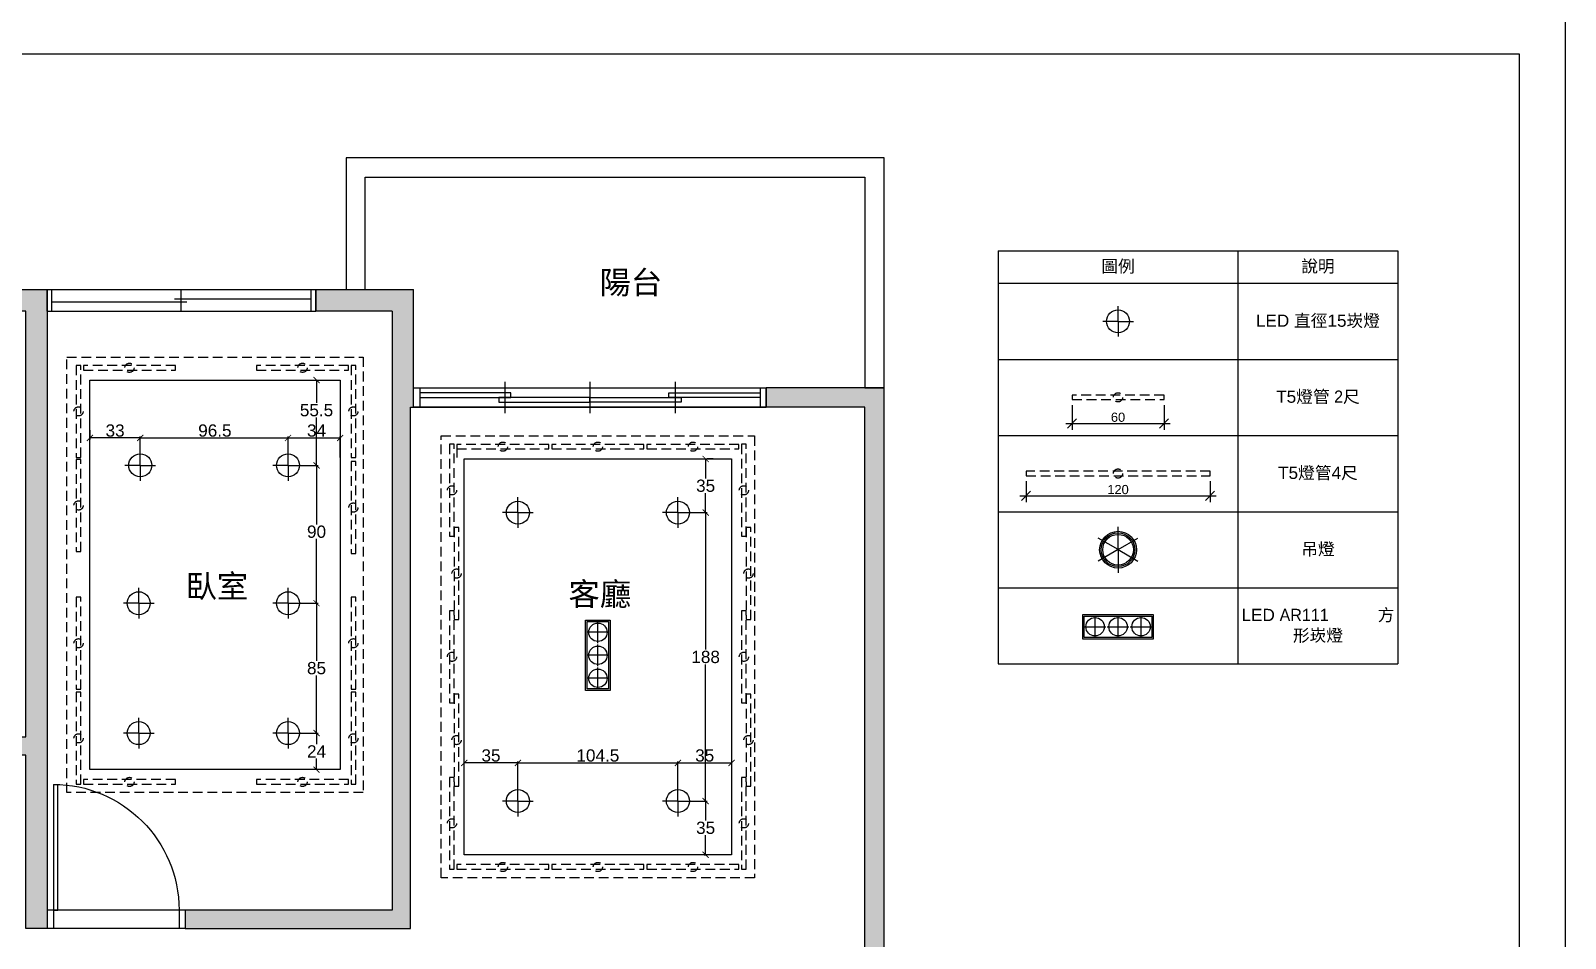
# Model space of a CAD drawing. Header units: millimetres. Extents: x -2628 to 3435, y -3699 to 2704.
# Drawn here: x 2377 to 3378, y -1930 to -1338 of the extents above; entities that cross this region are included whole.
import ezdxf

# ---------------------------------------------------------------- set-up
doc = ezdxf.new("R2010")
doc.units = ezdxf.units.MM
doc.header["$PDMODE"] = 35
doc.linetypes.add('HIDDEN', pattern=[9.525, 6.35, -3.175])
for name, color, linetype in [('03-結構牆', 253, 'Continuous'), ('04-門線', 94, 'Continuous'), ('05-窗線', 150, 'Continuous'), ('08-文字', 7, 'Continuous'), ('10-標註', 140, 'Continuous'), ('11-填充', 8, 'Continuous'), ('12-天花板', 120, 'Continuous'), ('14-燈具', 40, 'Continuous'), ('圖框', 255, 'Continuous')]:
    doc.layers.add(name, color=color, linetype=linetype)
doc.layers.add('不出圖', color=235, linetype='Continuous', plot=False)
doc.styles.get("Standard").update_dxf_attribs({"font": 'arial.ttf'})
doc.dimstyles.new('1倍', dxfattribs={"dimtxt": 6, "dimasz": 6, "dimexe": 4, "dimexo": 3.5, "dimgap": 1, "dimtad": 1, "dimdec": 1, "dimtxsty": 'Standard', "dimblk": 'OBLIQUE', "dimcen": 0.09, "dimdle": 4, "dimclrd": 140, "dimclre": 140, "dimclrt": 140, "dimadec": 0, "dimazin": 0, "dimtfac": 1, "dimtdec": 1, "dimtmove": 0, "dimatfit": 3, "dimfxl": 1, "dimarcsym": 1})
doc.dimstyles.new('ISO-40', dxfattribs={"dimscale": 0, "dimtxt": 8, "dimasz": 4, "dimexe": 1, "dimexo": 5, "dimgap": 0.68, "dimtad": 1, "dimtih": 1, "dimtoh": 1, "dimdec": 1, "dimrnd": 0.5, "dimdsep": 46, "dimtxsty": 'Standard', "dimblk": 'ARCHTICK', "dimcen": 2.5, "dimadec": 0, "dimazin": 0, "dimtfac": 1, "dimtdec": 1, "dimtmove": 1, "dimatfit": 3, "dimldrblk": 'ARCHTICK', "dimfxl": 15, "dimarcsym": 0})

# ---------------------------------------------------------------- blocks, each defined once
blk = doc.blocks.new('窗230')
at = {"layer": '05-窗線'}
for p, q in [((4, 12.5), (4, 0)), ((226, 12.5), (226, 0)), ((230, 12.5), (230, 0)), ((0, 0), (230, 0))]:
    blk.add_line(p, q, dxfattribs=at)
at = {"layer": '05-窗線', "color": 4}
for p, q in [((59.5, 16.5), (59.5, -4)), ((115, 16.5), (115, -4)), ((170.5, 16.5), (170.5, -4))]:
    blk.add_line(p, q, dxfattribs=at)
at = {"layer": '05-窗線'}
blk.add_lwpolyline([(0, 12.5), (230, 12.5), (230, 0), (0, 0)], close=True, dxfattribs=at)
at = {"layer": '05-窗線', "color": 4}
for points in [[(4, 6.25), (63.5, 6.25), (63.5, 9.25), (4, 9.25), (4, 6.25)], [(55.5, 3.25), (115, 3.25), (115, 6.25), (55.5, 6.25), (55.5, 3.25)], [(174.5, 3.25), (115, 3.25), (115, 6.25), (174.5, 6.25), (174.5, 3.25)], [(226, 6.25), (166.5, 6.25), (166.5, 9.25), (226, 9.25), (226, 6.25)]]:
    blk.add_lwpolyline(points, dxfattribs=at)
blk = doc.blocks.new('*U57')
at = {"layer": '14-燈具'}
blk.add_line((0, -5), (0, 5), dxfattribs=at)
blk = doc.blocks.new('*U58')
at = {"layer": '14-燈具', "color": 0, "linetype": 'ByBlock', "lineweight": -2, "transparency": 16777216}
blk.add_blockref('*U57', (3428.2, 265.7), dxfattribs=at)
for p, rotation in [((3423.2, 260.7), 90), ((3428.2, 255.7), 180), ((3433.2, 260.7), 270)]:
    blk.add_blockref('*U57', p, dxfattribs=dict(at, rotation=rotation))
blk = doc.blocks.new('燈_崁燈直徑15')
at = {"layer": '14-燈具'}
blk.add_circle((0, 0), 7.5, dxfattribs=at)
blk.add_blockref('*U58', (-3428.2, -260.7), dxfattribs=at)
blk = doc.blocks.new('燈_t5燈管2尺')
at = {"layer": '14-燈具', "linetype": 'HIDDEN'}
blk.add_lwpolyline([(-30, -1.5), (30, -1.5), (30, 1.5), (-30, 1.5)], close=True, dxfattribs=at)
blk.add_circle((0, 0), 3, dxfattribs=at)
blk = doc.blocks.new('門_右')
at = {"layer": '04-門線'}
for p, q in [((-90, 12), (0, 12)), ((-90, 12), (-90, 0)), ((-86, 12), (-86, 0)), ((-4, 12), (-4, 0)), ((0, 12), (0, 0)), ((-90, 0), (0, 0))]:
    blk.add_line(p, q, dxfattribs=at)
blk.add_lwpolyline([(-4, 94), (-4, 12), (-7, 12), (-7, 93.9)], dxfattribs=at)
blk.add_arc((-4, 12), 82, 90, 180, dxfattribs=at)
blk = doc.blocks.new('燈_LEDAR111方形崁燈')
at = {"layer": '14-燈具'}
for p, q in [((0, 22), (0, 8)), ((-7, 15), (7, 15)), ((-7, 0), (7, 0)), ((0, 7), (0, -7)), ((0, -8), (0, -22)), ((-7, -15), (7, -15))]:
    blk.add_line(p, q, dxfattribs=at)
for points in [[(-8, 23), (8, 23), (8, -23), (-8, -23)], [(-7, 22), (7, 22), (7, -22), (-7, -22)]]:
    blk.add_lwpolyline(points, close=True, dxfattribs=at)
for centre in [(0, 15), (0, 0), (0, -15)]:
    blk.add_circle(centre, 6, dxfattribs=at)
blk = doc.blocks.new('窗2片')
at = {"layer": '05-窗線'}
for p, q in [((0, 0), (0, -175.2)), ((0, 0), (14, 0)), ((14, 0), (14, -175.2)), ((0, -3), (14, -3)), ((6, -3), (6, -91.1)), ((14, -87.1), (0, -87.1)), ((8, -83.1), (8, -172.2)), ((0, -172.2), (14, -172.2)), ((0, -175.2), (14, -175.2))]:
    blk.add_line(p, q, dxfattribs=at)
blk = doc.blocks.new('燈_t5燈管4尺')
at = {"layer": '14-燈具', "linetype": 'HIDDEN'}
blk.add_lwpolyline([(-60, -1.5), (60, -1.5), (60, 1.5), (-60, 1.5)], close=True, dxfattribs=at)
blk.add_circle((0, 0), 3, dxfattribs=at)
blk = doc.blocks.new('*U84')
at = {"layer": '14-燈具'}
blk.add_line((0, -7.5), (0, 7.5), dxfattribs=at)
blk = doc.blocks.new('*U85')
at = {"layer": '14-燈具', "color": 0, "linetype": 'ByBlock', "lineweight": -2, "transparency": 16777216}
blk.add_blockref('*U84', (3961, 134.4), dxfattribs=at)
for p, rotation in [((3954.5, 130.7), 59.99999999999999), ((3967.5, 130.7), 299.9999999999999), ((3954.5, 123.2), 120), ((3961, 119.4), 180), ((3967.5, 123.2), 240)]:
    blk.add_blockref('*U84', p, dxfattribs=dict(at, rotation=rotation))
blk = doc.blocks.new('吊燈')
at = {"layer": '14-燈具'}
for radius in [12, 11, 10]:
    blk.add_circle((0, 0), radius, dxfattribs=at)
blk.add_blockref('*U85', (-3961, -126.9), dxfattribs=at)
blk = doc.blocks.new('*T302')
at = {"layer": '08-文字', "color": 0, "linetype": 'ByBlock', "lineweight": -2, "transparency": 16777216}
for p, q in [((0, 0), (260.7, 0)), ((0, 0), (0, -269.6)), ((156.3, 0), (156.3, -269.6)), ((260.7, 0), (260.7, -269.6)), ((0, -21.2), (260.7, -21.2)), ((0, -70.9), (260.7, -70.9)), ((0, -120.6), (260.7, -120.6)), ((0, -170.3), (260.7, -170.3)), ((0, -219.9), (260.7, -219.9)), ((0, -269.6), (260.7, -269.6))]:
    blk.add_line(p, q, dxfattribs=at)
at = {"layer": '08-文字', "color": 0, "transparency": 16777216}
for name, p in [('燈_崁燈直徑15', (78.1, -46.1)), ('燈_t5燈管2尺', (78.1, -95.7)), ('燈_t5燈管4尺', (78.1, -145.4)), ('吊燈', (78.1, -195.1))]:
    blk.add_blockref(name, p, dxfattribs=at)
at = {"layer": '08-文字', "color": 0, "transparency": 16777216, "rotation": 90}
blk.add_blockref('燈_LEDAR111方形崁燈', (78.1, -245.4), dxfattribs=at)
at = {"layer": '08-文字', "color": 0, "transparency": 16777216, "char_height": 8, "attachment_point": 5}
for s, insert, width in [('{\\fPMingLiU|b0|i0|c136|p18;圖例}', (78.1, -10.6), 153.266), ('{\\fPMingLiU|b0|i0|c136|p18;說明}', (208.5, -10.6), 101.386), ('LED{\\fArial|b0|i0|c136|p34; \\fPMingLiU|b0|i0|c136|p18;直徑}15{\\fPMingLiU|b0|i0|c136|p18;崁燈}', (208.5, -46.1), 101.386), ('T5{\\fPMingLiU|b0|i0|c136|p18;燈管 2尺}', (208.5, -95.7), 101.386), ('T5{\\fPMingLiU|b0|i0|c136|p18;燈管}4{\\fPMingLiU|b0|i0|c136|p18;尺}', (208.5, -145.4), 101.386), ('{\\fPMingLiU|b0|i0|c136|p18;吊燈}', (208.5, -195.1), 101.386), ('LED{\\fArial|b0|i0|c136|p34; \\fPMingLiU|b0|i0|c136|p18;AR111           方形崁燈}', (208.5, -244.8), 101.386)]:
    blk.add_mtext(s, dxfattribs=dict(at, insert=insert, width=width))
blk = doc.blocks.new('_Oblique')
at = {"color": 0, "linetype": 'ByBlock', "lineweight": -2}
blk.add_line((-0.5, -0.5), (0.5, 0.5), dxfattribs=at)
blk = doc.blocks.new('*D303')
at = {"layer": '08-文字', "color": 140, "lineweight": -2, "transparency": 16777216}
for p, q in [((3056.3, -1582.2), (3056.3, -1598.3)), ((3116.3, -1582.2), (3116.3, -1598.3)), ((3052.3, -1594.3), (3120.3, -1594.3))]:
    blk.add_line(p, q, dxfattribs=at)
at = {"layer": 'Defpoints', "color": 0, "transparency": 16777216}
for p in [(3056.3, -1578.7), (3116.3, -1578.7), (3116.3, -1594.3)]:
    blk.add_point(p, dxfattribs=at)
at = {"layer": '08-文字', "color": 140, "lineweight": -2, "transparency": 16777216, "xscale": 6, "yscale": 6, "zscale": 6, "rotation": 180}
blk.add_blockref('_Oblique', (3056.3, -1594.3), dxfattribs=at)
at = {"layer": '08-文字', "color": 140, "lineweight": -2, "transparency": 16777216, "xscale": 6, "yscale": 6, "zscale": 6}
blk.add_blockref('_Oblique', (3116.3, -1594.3), dxfattribs=at)
at = {"layer": '08-文字', "color": 140, "transparency": 16777216, "insert": (3086.3, -1590.2), "char_height": 6, "attachment_point": 5}
blk.add_mtext('60', dxfattribs=at)
blk = doc.blocks.new('*D304')
at = {"layer": '08-文字', "color": 140, "lineweight": -2, "transparency": 16777216}
for p, q in [((3022.3, -1641.5), (3150.3, -1641.5)), ((3026.3, -1631.9), (3026.3, -1645.5)), ((3146.3, -1631.9), (3146.3, -1645.5))]:
    blk.add_line(p, q, dxfattribs=at)
at = {"layer": 'Defpoints', "color": 0, "transparency": 16777216}
for p in [(3026.3, -1628.4), (3146.3, -1628.4), (3146.3, -1641.5)]:
    blk.add_point(p, dxfattribs=at)
at = {"layer": '08-文字', "color": 140, "lineweight": -2, "transparency": 16777216, "xscale": 6, "yscale": 6, "zscale": 6, "rotation": 180}
blk.add_blockref('_Oblique', (3026.3, -1641.5), dxfattribs=at)
at = {"layer": '08-文字', "color": 140, "lineweight": -2, "transparency": 16777216, "xscale": 6, "yscale": 6, "zscale": 6}
blk.add_blockref('_Oblique', (3146.3, -1641.5), dxfattribs=at)
at = {"layer": '08-文字', "color": 140, "transparency": 16777216, "insert": (3086.3, -1637.4), "char_height": 6, "attachment_point": 5}
blk.add_mtext('120', dxfattribs=at)
blk = doc.blocks.new('_ArchTick')
at = {"color": 0, "linetype": 'ByBlock', "const_width": 0.15}
blk.add_lwpolyline([(-0.5, -0.5), (0.5, 0.5)], dxfattribs=at)
blk = doc.blocks.new('*D315')
at = {"layer": '10-標註', "color": 0, "lineweight": -2, "transparency": 16777216}
for p, q in [((2448.5, -1616.6), (2448.5, -1602.7)), ((2448.5, -1603.7), (2544.9, -1603.7)), ((2544.9, -1616.6), (2544.9, -1602.7))]:
    blk.add_line(p, q, dxfattribs=at)
at = {"layer": 'Defpoints', "color": 0, "transparency": 16777216}
for p in [(2544.9, -1603.7), (2448.5, -1621.6), (2544.9, -1621.6)]:
    blk.add_point(p, dxfattribs=at)
at = {"layer": '10-標註', "color": 0, "lineweight": -2, "transparency": 16777216, "xscale": 4, "yscale": 4, "zscale": 4, "rotation": 180}
blk.add_blockref('_ArchTick', (2448.5, -1603.7), dxfattribs=at)
at = {"layer": '10-標註', "color": 0, "lineweight": -2, "transparency": 16777216, "xscale": 4, "yscale": 4, "zscale": 4}
blk.add_blockref('_ArchTick', (2544.9, -1603.7), dxfattribs=at)
at = {"layer": '10-標註', "color": 0, "transparency": 16777216, "insert": (2497.2, -1598.9), "char_height": 8, "attachment_point": 5}
blk.add_mtext('96.5', dxfattribs=at)
blk = doc.blocks.new('*D316')
at = {"layer": '10-標註', "color": 0, "lineweight": -2, "transparency": 16777216}
for p, q in [((2549.9, -1621.6), (2564.5, -1621.6)), ((2563.5, -1621.6), (2563.5, -1660.1)), ((2563.5, -1711.5), (2563.5, -1669.6)), ((2549.9, -1711.5), (2564.5, -1711.5))]:
    blk.add_line(p, q, dxfattribs=at)
at = {"layer": 'Defpoints', "color": 0, "transparency": 16777216}
for p in [(2544.9, -1621.6), (2544.9, -1711.5), (2563.5, -1711.5)]:
    blk.add_point(p, dxfattribs=at)
at = {"layer": '10-標註', "color": 0, "lineweight": -2, "transparency": 16777216, "xscale": 4, "yscale": 4, "zscale": 4}
for p, rotation in [((2563.5, -1621.6), 90), ((2563.5, -1711.5), 270)]:
    blk.add_blockref('_ArchTick', p, dxfattribs=dict(at, rotation=rotation))
at = {"layer": '10-標註', "color": 0, "transparency": 16777216, "insert": (2563.5, -1664.9), "char_height": 8, "attachment_point": 5}
blk.add_mtext('90', dxfattribs=at)
blk = doc.blocks.new('*D317')
at = {"layer": '10-標註', "color": 0, "lineweight": -2, "transparency": 16777216}
for p, q in [((2549.9, -1711.5), (2564.5, -1711.5)), ((2563.5, -1711.5), (2563.5, -1749.2)), ((2563.5, -1796.3), (2563.5, -1758.7)), ((2549.9, -1796.3), (2564.5, -1796.3))]:
    blk.add_line(p, q, dxfattribs=at)
at = {"layer": 'Defpoints', "color": 0, "transparency": 16777216}
for p in [(2544.9, -1711.5), (2544.9, -1796.3), (2563.5, -1796.3)]:
    blk.add_point(p, dxfattribs=at)
at = {"layer": '10-標註', "color": 0, "lineweight": -2, "transparency": 16777216, "xscale": 4, "yscale": 4, "zscale": 4}
for p, rotation in [((2563.5, -1711.5), 90), ((2563.5, -1796.3), 270)]:
    blk.add_blockref('_ArchTick', p, dxfattribs=dict(at, rotation=rotation))
at = {"layer": '10-標註', "color": 0, "transparency": 16777216, "insert": (2563.5, -1753.9), "char_height": 8, "attachment_point": 5}
blk.add_mtext('85', dxfattribs=at)
blk = doc.blocks.new('*D325')
at = {"layer": '10-標註', "color": 0, "lineweight": -2, "transparency": 16777216}
for p, q in [((2804.2, -1652.4), (2818.3, -1652.4)), ((2817.3, -1652.4), (2817.3, -1741.8)), ((2817.3, -1840.6), (2817.3, -1751.4)), ((2804.2, -1840.6), (2818.3, -1840.6))]:
    blk.add_line(p, q, dxfattribs=at)
at = {"layer": 'Defpoints', "color": 0, "transparency": 16777216}
for p in [(2799.2, -1652.4), (2817.3, -1652.4), (2799.2, -1840.6)]:
    blk.add_point(p, dxfattribs=at)
at = {"layer": '10-標註', "color": 0, "lineweight": -2, "transparency": 16777216, "xscale": 4, "yscale": 4, "zscale": 4}
for p, rotation in [((2817.3, -1652.4), 90), ((2817.3, -1840.6), 270)]:
    blk.add_blockref('_ArchTick', p, dxfattribs=dict(at, rotation=rotation))
at = {"layer": '10-標註', "color": 0, "transparency": 16777216, "insert": (2817.3, -1746.6), "char_height": 8, "attachment_point": 5}
blk.add_mtext('188', dxfattribs=at)
blk = doc.blocks.new('*D331')
at = {"layer": '10-標註', "color": 0, "lineweight": -2, "transparency": 16777216}
for p, q in [((2549.9, -1796.3), (2564.5, -1796.3)), ((2563.5, -1796.3), (2563.5, -1803.5)), ((2563.5, -1820.1), (2563.5, -1812.9)), ((2566, -1820.1), (2564.5, -1820.1))]:
    blk.add_line(p, q, dxfattribs=at)
at = {"layer": 'Defpoints', "color": 0, "transparency": 16777216}
for p in [(2544.9, -1796.3), (2561, -1820.1), (2563.5, -1820.1)]:
    blk.add_point(p, dxfattribs=at)
at = {"layer": '10-標註', "color": 0, "lineweight": -2, "transparency": 16777216, "xscale": 4, "yscale": 4, "zscale": 4}
for p, rotation in [((2563.5, -1796.3), 90), ((2563.5, -1820.1), 270)]:
    blk.add_blockref('_ArchTick', p, dxfattribs=dict(at, rotation=rotation))
at = {"layer": '10-標註', "color": 0, "transparency": 16777216, "insert": (2563.5, -1808.2), "char_height": 8, "attachment_point": 5}
blk.add_mtext('24', dxfattribs=at)
blk = doc.blocks.new('*D332')
at = {"layer": '10-標註', "color": 0, "lineweight": -2, "transparency": 16777216}
for p, q in [((2549.9, -1565.9), (2564.5, -1565.9)), ((2563.5, -1565.9), (2563.5, -1580.8)), ((2563.5, -1621.6), (2563.5, -1590.3)), ((2549.9, -1621.6), (2564.5, -1621.6))]:
    blk.add_line(p, q, dxfattribs=at)
at = {"layer": 'Defpoints', "color": 0, "transparency": 16777216}
for p in [(2544.9, -1565.9), (2563.5, -1565.9), (2544.9, -1621.6)]:
    blk.add_point(p, dxfattribs=at)
at = {"layer": '10-標註', "color": 0, "lineweight": -2, "transparency": 16777216, "xscale": 4, "yscale": 4, "zscale": 4}
for p, rotation in [((2563.5, -1565.9), 90), ((2563.5, -1621.6), 270)]:
    blk.add_blockref('_ArchTick', p, dxfattribs=dict(at, rotation=rotation))
at = {"layer": '10-標註', "color": 0, "transparency": 16777216, "insert": (2563.5, -1585.6), "char_height": 8, "attachment_point": 5}
blk.add_mtext('55.5', dxfattribs=at)
blk = doc.blocks.new('*D333')
at = {"layer": '10-標註', "color": 0, "lineweight": -2, "transparency": 16777216}
for p, q in [((2544.9, -1616.6), (2544.9, -1602.7)), ((2544.9, -1603.7), (2578.9, -1603.7)), ((2578.9, -1616.5), (2578.9, -1602.7))]:
    blk.add_line(p, q, dxfattribs=at)
at = {"layer": 'Defpoints', "color": 0, "transparency": 16777216}
for p in [(2578.9, -1603.7), (2544.9, -1621.6), (2578.9, -1621.5)]:
    blk.add_point(p, dxfattribs=at)
at = {"layer": '10-標註', "color": 0, "lineweight": -2, "transparency": 16777216, "xscale": 4, "yscale": 4, "zscale": 4, "rotation": 180}
blk.add_blockref('_ArchTick', (2544.9, -1603.7), dxfattribs=at)
at = {"layer": '10-標註', "color": 0, "lineweight": -2, "transparency": 16777216, "xscale": 4, "yscale": 4, "zscale": 4}
blk.add_blockref('_ArchTick', (2578.9, -1603.7), dxfattribs=at)
at = {"layer": '10-標註', "color": 0, "transparency": 16777216, "insert": (2563.5, -1598.9), "char_height": 8, "attachment_point": 5}
blk.add_mtext('34', dxfattribs=at)
blk = doc.blocks.new('*D334')
at = {"layer": '10-標註', "color": 0, "lineweight": -2, "transparency": 16777216}
for p, q in [((2415.7, -1598.7), (2415.7, -1604.7)), ((2448.5, -1603.7), (2415.7, -1603.7)), ((2448.5, -1616.6), (2448.5, -1602.7))]:
    blk.add_line(p, q, dxfattribs=at)
at = {"layer": 'Defpoints', "color": 0, "transparency": 16777216}
for p in [(2415.7, -1593.7), (2415.7, -1603.7), (2448.5, -1621.6)]:
    blk.add_point(p, dxfattribs=at)
at = {"layer": '10-標註', "color": 0, "lineweight": -2, "transparency": 16777216, "xscale": 4, "yscale": 4, "zscale": 4, "rotation": 180}
blk.add_blockref('_ArchTick', (2415.7, -1603.7), dxfattribs=at)
at = {"layer": '10-標註', "color": 0, "lineweight": -2, "transparency": 16777216, "xscale": 4, "yscale": 4, "zscale": 4}
blk.add_blockref('_ArchTick', (2448.5, -1603.7), dxfattribs=at)
at = {"layer": '10-標註', "color": 0, "transparency": 16777216, "insert": (2432.1, -1598.9), "char_height": 8, "attachment_point": 5}
blk.add_mtext('33', dxfattribs=at)
blk = doc.blocks.new('*D342')
at = {"layer": '10-標註', "color": 0, "lineweight": -2, "transparency": 16777216}
for p, q in [((2817.3, -1617.4), (2817.3, -1630.1)), ((2822.3, -1617.4), (2818.3, -1617.4)), ((2817.3, -1652.4), (2817.3, -1639.7)), ((2804.2, -1652.4), (2818.3, -1652.4))]:
    blk.add_line(p, q, dxfattribs=at)
at = {"layer": 'Defpoints', "color": 0, "transparency": 16777216}
for p in [(2817.3, -1617.4), (2817.3, -1617.4), (2799.2, -1652.4)]:
    blk.add_point(p, dxfattribs=at)
at = {"layer": '10-標註', "color": 0, "lineweight": -2, "transparency": 16777216, "xscale": 4, "yscale": 4, "zscale": 4}
for p, rotation in [((2817.3, -1617.4), 90), ((2817.3, -1652.4), 270)]:
    blk.add_blockref('_ArchTick', p, dxfattribs=dict(at, rotation=rotation))
at = {"layer": '10-標註', "color": 0, "transparency": 16777216, "insert": (2817.3, -1634.9), "char_height": 8, "attachment_point": 5}
blk.add_mtext('35', dxfattribs=at)
blk = doc.blocks.new('*D343')
at = {"layer": '10-標註', "color": 0, "lineweight": -2, "transparency": 16777216}
for p, q in [((2804.2, -1840.6), (2818.3, -1840.6)), ((2817.3, -1840.6), (2817.3, -1853.3)), ((2817.3, -1875.6), (2817.3, -1862.9)), ((2816.3, -1875.6), (2818.3, -1875.6))]:
    blk.add_line(p, q, dxfattribs=at)
at = {"layer": 'Defpoints', "color": 0, "transparency": 16777216}
for p in [(2799.2, -1840.6), (2811.3, -1875.6), (2817.3, -1875.6)]:
    blk.add_point(p, dxfattribs=at)
at = {"layer": '10-標註', "color": 0, "lineweight": -2, "transparency": 16777216, "xscale": 4, "yscale": 4, "zscale": 4}
for p, rotation in [((2817.3, -1840.6), 90), ((2817.3, -1875.6), 270)]:
    blk.add_blockref('_ArchTick', p, dxfattribs=dict(at, rotation=rotation))
at = {"layer": '10-標註', "color": 0, "transparency": 16777216, "insert": (2817.3, -1858.1), "char_height": 8, "attachment_point": 5}
blk.add_mtext('35', dxfattribs=at)
blk = doc.blocks.new('*D344')
at = {"layer": '10-標註', "color": 0, "lineweight": -2, "transparency": 16777216}
for p, q in [((2694.8, -1835.6), (2694.8, -1814.7)), ((2694.8, -1815.7), (2799.2, -1815.7)), ((2799.2, -1835.6), (2799.2, -1814.7))]:
    blk.add_line(p, q, dxfattribs=at)
at = {"layer": 'Defpoints', "color": 0, "transparency": 16777216}
for p in [(2799.2, -1815.7), (2694.8, -1840.6), (2799.2, -1840.6)]:
    blk.add_point(p, dxfattribs=at)
at = {"layer": '10-標註', "color": 0, "lineweight": -2, "transparency": 16777216, "xscale": 4, "yscale": 4, "zscale": 4, "rotation": 180}
blk.add_blockref('_ArchTick', (2694.8, -1815.7), dxfattribs=at)
at = {"layer": '10-標註', "color": 0, "lineweight": -2, "transparency": 16777216, "xscale": 4, "yscale": 4, "zscale": 4}
blk.add_blockref('_ArchTick', (2799.2, -1815.7), dxfattribs=at)
at = {"layer": '10-標註', "color": 0, "transparency": 16777216, "insert": (2747, -1810.9), "char_height": 8, "attachment_point": 5}
blk.add_mtext('104.5', dxfattribs=at)
blk = doc.blocks.new('*D345')
at = {"layer": '10-標註', "color": 0, "lineweight": -2, "transparency": 16777216}
for p, q in [((2834.2, -1810.7), (2834.2, -1814.7)), ((2799.2, -1835.6), (2799.2, -1814.7)), ((2799.2, -1815.7), (2834.2, -1815.7))]:
    blk.add_line(p, q, dxfattribs=at)
at = {"layer": 'Defpoints', "color": 0, "transparency": 16777216}
for p in [(2834.2, -1815.7), (2834.2, -1815.7), (2799.2, -1840.6)]:
    blk.add_point(p, dxfattribs=at)
at = {"layer": '10-標註', "color": 0, "lineweight": -2, "transparency": 16777216, "xscale": 4, "yscale": 4, "zscale": 4, "rotation": 180}
blk.add_blockref('_ArchTick', (2799.2, -1815.7), dxfattribs=at)
at = {"layer": '10-標註', "color": 0, "lineweight": -2, "transparency": 16777216, "xscale": 4, "yscale": 4, "zscale": 4}
blk.add_blockref('_ArchTick', (2834.2, -1815.7), dxfattribs=at)
at = {"layer": '10-標註', "color": 0, "transparency": 16777216, "insert": (2816.7, -1810.9), "char_height": 8, "attachment_point": 5}
blk.add_mtext('35', dxfattribs=at)
blk = doc.blocks.new('*D346')
at = {"layer": '10-標註', "color": 0, "lineweight": -2, "transparency": 16777216}
for p, q in [((2659.8, -1820.1), (2659.8, -1814.7)), ((2694.8, -1815.7), (2659.8, -1815.7)), ((2694.8, -1835.6), (2694.8, -1814.7))]:
    blk.add_line(p, q, dxfattribs=at)
at = {"layer": 'Defpoints', "color": 0, "transparency": 16777216}
for p in [(2659.8, -1815.7), (2659.8, -1825.1), (2694.8, -1840.6)]:
    blk.add_point(p, dxfattribs=at)
at = {"layer": '10-標註', "color": 0, "lineweight": -2, "transparency": 16777216, "xscale": 4, "yscale": 4, "zscale": 4, "rotation": 180}
blk.add_blockref('_ArchTick', (2659.8, -1815.7), dxfattribs=at)
at = {"layer": '10-標註', "color": 0, "lineweight": -2, "transparency": 16777216, "xscale": 4, "yscale": 4, "zscale": 4}
blk.add_blockref('_ArchTick', (2694.8, -1815.7), dxfattribs=at)
at = {"layer": '10-標註', "color": 0, "transparency": 16777216, "insert": (2677.3, -1810.9), "char_height": 8, "attachment_point": 5}
blk.add_mtext('35', dxfattribs=at)

msp = doc.modelspace()

# ---------------------------------------------------------------- hatches: boundary and pattern name
at = {"layer": '11-填充'}
h = msp.add_hatch(color=8, dxfattribs=at)
h.dxf.hatch_style = 1
h.paths.add_polyline_path([(2180.89, -2173.71), (1954.53, -2173.71), (1954.53, -2131.91), (1940.53, -2131.91), (1940.53, -2187.71), (2180.89, -2187.71)])
h.paths.add_polyline_path([(2387.83, -1565.91), (2373.83, -1565.91), (2373.83, -1798.71), (2306.43, -1798.71), (2306.43, -1810.71), (2373.83, -1810.71), (2373.83, -1911.71), (2373.83, -1923.71), (2387.83, -1923.71)])
h.paths.add_polyline_path([(2624.83, -1583.51), (2626.83, -1583.51), (2626.83, -1571.01), (2626.83, -1506.91), (2595.33, -1506.91), (2582.83, -1506.91), (2563.03, -1506.91), (2563.03, -1520.91), (2612.83, -1520.91), (2612.83, -1911.71), (2477.83, -1911.71), (2477.83, -1923.71), (2624.83, -1923.71), (2624.83, -1888.51)])
h.paths.add_polyline_path([(2933.73, -1571.01), (2921.23, -1571.01), (2856.83, -1571.01), (2856.83, -1583.51), (2921.23, -1583.51), (2921.23, -1586.01), (2921.23, -1659.01), (2921.23, -1732.01), (2921.23, -1810.01), (2921.23, -1888.51), (2921.23, -1958.51), (2906.03, -1958.51), (2906.03, -2222.51), (2933.73, -2222.51)])
h.paths.add_polyline_path([(2933.73, -2315.81), (2919.73, -2315.81), (2858.63, -2315.81), (2858.63, -2348.01), (2519.03, -2348.01), (2519.03, -2277.51), (2507.03, -2277.51), (2507.03, -2360.01), (2933.73, -2360.01)])
h.paths.add_polyline_path([(2387.83, -1506.91), (2174.03, -1506.91), (2174.03, -1520.91), (2217.43, -1520.91), (2217.43, -1565.91), (2231.43, -1565.91), (2231.43, -1520.91), (2373.83, -1520.91), (2373.83, -1565.91), (2387.83, -1565.91)])
h.paths.add_polyline_path([(2231.43, -1565.91), (2217.43, -1565.91), (2217.43, -1810.71), (2231.43, -1810.71), (2231.43, -1798.71)])

# ---------------------------------------------------------------- linework, layer by layer
at = {"layer": '03-結構牆'}
for p, q in [((2563.03, -1506.91), (2582.83, -1506.91)), ((2563.03, -1506.91), (2563.03, -1520.91)), ((2582.83, -1506.91), (2595.33, -1506.91)), ((2595.33, -1506.91), (2626.83, -1506.91)), ((2612.83, -1520.91), (2563.03, -1520.91)), ((2612.83, -1520.91), (2612.83, -1911.71)), ((2933.73, -1571.01), (2856.83, -1571.01)), ((2856.83, -1583.51), (2856.83, -1571.01)), ((2921.23, -1571.01), (2933.73, -1571.01)), ((2933.73, -2222.51), (2933.73, -1571.01)), ((2624.83, -1888.51), (2624.83, -1583.51)), ((2921.23, -1583.51), (2869.23, -1583.51)), ((2612.83, -1911.71), (2477.83, -1911.71)), ((2477.83, -1911.71), (2477.83, -1923.71)), ((2477.83, -1923.71), (2387.83, -1923.71)), ((2477.83, -1923.71), (2624.83, -1923.71))]:
    msp.add_line(p, q, dxfattribs=at)
for points in [[(2933.73, -1571.01), (2933.73, -1421.01), (2612.83, -1421.01), (2582.83, -1421.01), (2582.83, -1506.91)], [(2595.33, -1506.91), (2595.33, -1433.51), (2612.83, -1433.51), (2921.23, -1433.51), (2921.23, -1571.01)], [(2624.83, -1923.71), (2624.83, -1888.51), (2624.83, -1583.51), (2626.83, -1583.51), (2626.83, -1571.01), (2626.83, -1506.91)], [(2906.03, -2222.51), (2906.03, -1958.51), (2906.03, -1958.51), (2921.23, -1958.51), (2921.23, -1888.51), (2921.23, -1810.01), (2921.23, -1732.01), (2921.23, -1659.01), (2921.23, -1586.01), (2921.23, -1583.51), (2856.83, -1583.51)]]:
    msp.add_lwpolyline(points, dxfattribs=at)
msp.add_lwpolyline([(2387.83, -1506.91), (2387.83, -1923.71), (2373.83, -1923.71), (2373.83, -1911.71), (2373.83, -1911.71), (2373.83, -1810.71), (2306.43, -1810.71), (2306.43, -1798.71), (2373.83, -1798.71), (2373.83, -1520.91), (2231.43, -1520.91), (2231.43, -1798.71), (2231.43, -1810.71), (2217.43, -1810.71), (2217.43, -1520.91), (2174.03, -1520.91), (2174.03, -1506.91)], close=True, dxfattribs=at)
at = {"layer": '12-天花板', "linetype": 'HIDDEN'}
for points in [[(2593.94, -1835.11), (2400.66, -1835.11), (2400.66, -1550.91), (2593.94, -1550.91)], [(2644.83, -1602.39), (2849.23, -1602.39), (2849.23, -1890.59), (2644.83, -1890.59)]]:
    msp.add_lwpolyline(points, close=True, dxfattribs=at)
at = {"layer": '12-天花板'}
for points in [[(2578.94, -1820.11), (2415.66, -1820.11), (2415.66, -1565.91), (2578.94, -1565.91)], [(2659.83, -1617.39), (2834.23, -1617.39), (2834.23, -1875.59), (2659.83, -1875.59)]]:
    msp.add_lwpolyline(points, close=True, dxfattribs=at)
at = {"layer": '14-燈具'}
msp.add_line((2655.03, -1609.39), (2655.03, -1616.52), dxfattribs=at)
at = {"layer": '不出圖'}
msp.add_lwpolyline([(1698.04, -1322.96), (3378.04, -1322.96), (3378.04, -2510.96), (1698.04, -2510.96)], close=True, dxfattribs=at)
at = {"layer": '圖框', "color": 5}
msp.add_lwpolyline([(1728.04, -1352.96), (3348.04, -1352.96), (3348.04, -2480.96), (1728.04, -2480.96)], close=True, dxfattribs=at)

# ---------------------------------------------------------------- block references
msp.add_blockref('*T302', (3008.21, -1481.5))
at = {"layer": '04-門線', "xscale": -1, "rotation": 359.9999999999996}
msp.add_blockref('門_右', (2387.83, -1923.71), dxfattribs=at)
at = {"layer": '05-窗線', "rotation": 90}
msp.add_blockref('窗2片', (2387.83, -1520.91), dxfattribs=at)
at = {"layer": '05-窗線'}
msp.add_blockref('窗230', (2626.83, -1583.51), dxfattribs=at)
at = {"layer": '14-燈具'}
for name, p, rotation in [('燈_t5燈管2尺', (2408.28, -1586.36), 270), ('燈_t5燈管2尺', (2441.48, -1557.91), 180), ('燈_t5燈管2尺', (2554.36, -1557.91), 180), ('燈_t5燈管2尺', (2587.56, -1586.36), 270), ('燈_t5燈管2尺', (2651.83, -1637.84), 90), ('燈_t5燈管2尺', (2842.23, -1637.84), 90), ('燈_t5燈管2尺', (2408.28, -1647.72), 270), ('燈_t5燈管2尺', (2587.56, -1649.07), 270), ('燈_t5燈管2尺', (2654.83, -1692.16), 90), ('燈_t5燈管2尺', (2845.23, -1692.16), 90), ('燈_t5燈管2尺', (2408.28, -1737.64), 270), ('燈_t5燈管2尺', (2587.53, -1737.64), 270), ('燈_t5燈管2尺', (2651.83, -1746.49), 90), ('燈_t5燈管2尺', (2842.23, -1746.49), 90), ('燈_LEDAR111方形崁燈', (2747.03, -1745.48), 180), ('燈_t5燈管2尺', (2408.28, -1799.65), 270), ('燈_t5燈管2尺', (2587.56, -1799.65), 270), ('燈_t5燈管2尺', (2654.83, -1800.81), 90), ('燈_t5燈管2尺', (2845.23, -1800.81), 90), ('燈_t5燈管2尺', (2441.48, -1828.11), 180), ('燈_t5燈管2尺', (2554.36, -1828.11), 180), ('燈_t5燈管2尺', (2651.83, -1855.13), 90), ('燈_t5燈管2尺', (2842.23, -1855.13), 90)]:
    msp.add_blockref(name, p, dxfattribs=dict(at, rotation=rotation))
for name, p in [('燈_崁燈直徑15', (2448.51, -1621.56)), ('燈_崁燈直徑15', (2544.93, -1621.56)), ('燈_t5燈管2尺', (2685.03, -1609.39)), ('燈_t5燈管2尺', (2747.03, -1609.39)), ('燈_t5燈管2尺', (2809.03, -1609.39)), ('燈_崁燈直徑15', (2694.83, -1652.39)), ('燈_崁燈直徑15', (2799.23, -1652.39)), ('燈_崁燈直徑15', (2447.51, -1711.54)), ('燈_崁燈直徑15', (2544.93, -1711.54)), ('燈_崁燈直徑15', (2447.51, -1796.29)), ('燈_崁燈直徑15', (2544.93, -1796.29)), ('燈_崁燈直徑15', (2694.83, -1840.59)), ('燈_崁燈直徑15', (2799.23, -1840.59)), ('燈_t5燈管2尺', (2685.03, -1883.59)), ('燈_t5燈管2尺', (2747.03, -1883.59)), ('燈_t5燈管2尺', (2809.03, -1883.59))]:
    msp.add_blockref(name, p, dxfattribs=at)

# ---------------------------------------------------------------- texts
at = {"layer": '08-文字'}
for s, p in [('陽台', (2748.09, -1509.71)), ('臥室', (2478.06, -1707.92)), ('客廳', (2727.84, -1713.02))]:
    msp.add_text(s, height=15, dxfattribs=at).set_placement(p)

# ---------------------------------------------------------------- dimensions: what is measured, and where the dimension line sits
for base, p1, p2, picture, middle in [((3116.35, -1594.25), (3056.35, -1578.75), (3116.35, -1578.75), '*D303', (3086.35, -1590.19)), ((3146.35, -1641.49), (3026.35, -1628.42), (3146.35, -1628.42), '*D304', (3086.35, -1637.42))]:
    dim = msp.add_linear_dim(base=base, p1=p1, p2=p2, dimstyle='1倍', dxfattribs=at)
    dim.commit()
    dim.dimension.update_dxf_attribs({"geometry": picture, "text_midpoint": middle})
at = {"layer": '10-標註'}
for base, p1, p2, picture, middle in [((2563.5279, -1565.9086), (2544.9329, -1621.5569), (2544.9329, -1565.9086), '*D332', (2563.5279, -1585.5526)), ((2563.53, -1711.54), (2544.93, -1621.56), (2544.93, -1711.54), '*D316', (2563.53, -1664.85)), ((2817.34, -1652.39), (2799.23, -1840.59), (2799.23, -1652.39), '*D325', (2817.34, -1746.59))]:
    dim = msp.add_linear_dim(base=base, p1=p1, p2=p2, angle=90, dimstyle='ISO-40', override={"dimscale": 1}, dxfattribs=at)
    dim.commit()
    dim.dimension.update_dxf_attribs({"geometry": picture, "text_midpoint": middle, "dimtype": 160})
for base, p1, p2, picture, middle in [((2415.6648, -1603.7067), (2448.5116, -1621.5569), (2415.6648, -1593.7327), '*D334', (2432.0882, -1598.9394)), ((2659.83, -1815.66), (2694.83, -1840.59), (2659.83, -1825.12), '*D346', (2677.33, -1810.89)), ((2834.23, -1815.66), (2799.23, -1840.59), (2834.23, -1815.66), '*D345', (2816.73, -1810.89))]:
    dim = msp.add_linear_dim(base=base, p1=p1, p2=p2, dimstyle='ISO-40', override={"dimscale": 1}, dxfattribs=at)
    dim.commit()
    dim.dimension.update_dxf_attribs({"geometry": picture, "text_midpoint": middle})
for base, p1, p2, picture, middle in [((2544.93, -1603.71), (2448.51, -1621.56), (2544.93, -1621.56), '*D315', (2497.19, -1603.71)), ((2578.94, -1603.71), (2544.93, -1621.56), (2578.94, -1621.54), '*D333', (2563.53, -1603.71)), ((2799.23, -1815.66), (2694.83, -1840.59), (2799.23, -1840.59), '*D344', (2747.05, -1815.66))]:
    dim = msp.add_linear_dim(base=base, p1=p1, p2=p2, dimstyle='ISO-40', override={"dimscale": 1}, dxfattribs=at)
    dim.commit()
    dim.dimension.update_dxf_attribs({"geometry": picture, "text_midpoint": middle, "dimtype": 160})
for base, p1, p2, picture, middle in [((2817.34, -1617.39), (2799.23, -1652.39), (2817.34, -1617.39), '*D342', (2817.34, -1634.89)), ((2563.5279, -1796.2939), (2544.9329, -1711.5368), (2544.9329, -1796.2939), '*D317', (2563.5279, -1753.9153)), ((2563.53, -1820.11), (2544.93, -1796.29), (2561.03, -1820.11), '*D331', (2563.53, -1808.2)), ((2817.34, -1875.59), (2799.23, -1840.59), (2811.28, -1875.59), '*D343', (2817.34, -1858.09))]:
    dim = msp.add_linear_dim(base=base, p1=p1, p2=p2, angle=90, dimstyle='ISO-40', override={"dimscale": 1}, dxfattribs=at)
    dim.commit()
    dim.dimension.update_dxf_attribs({"geometry": picture, "text_midpoint": middle})

doc.saveas('drawing.dxf')
